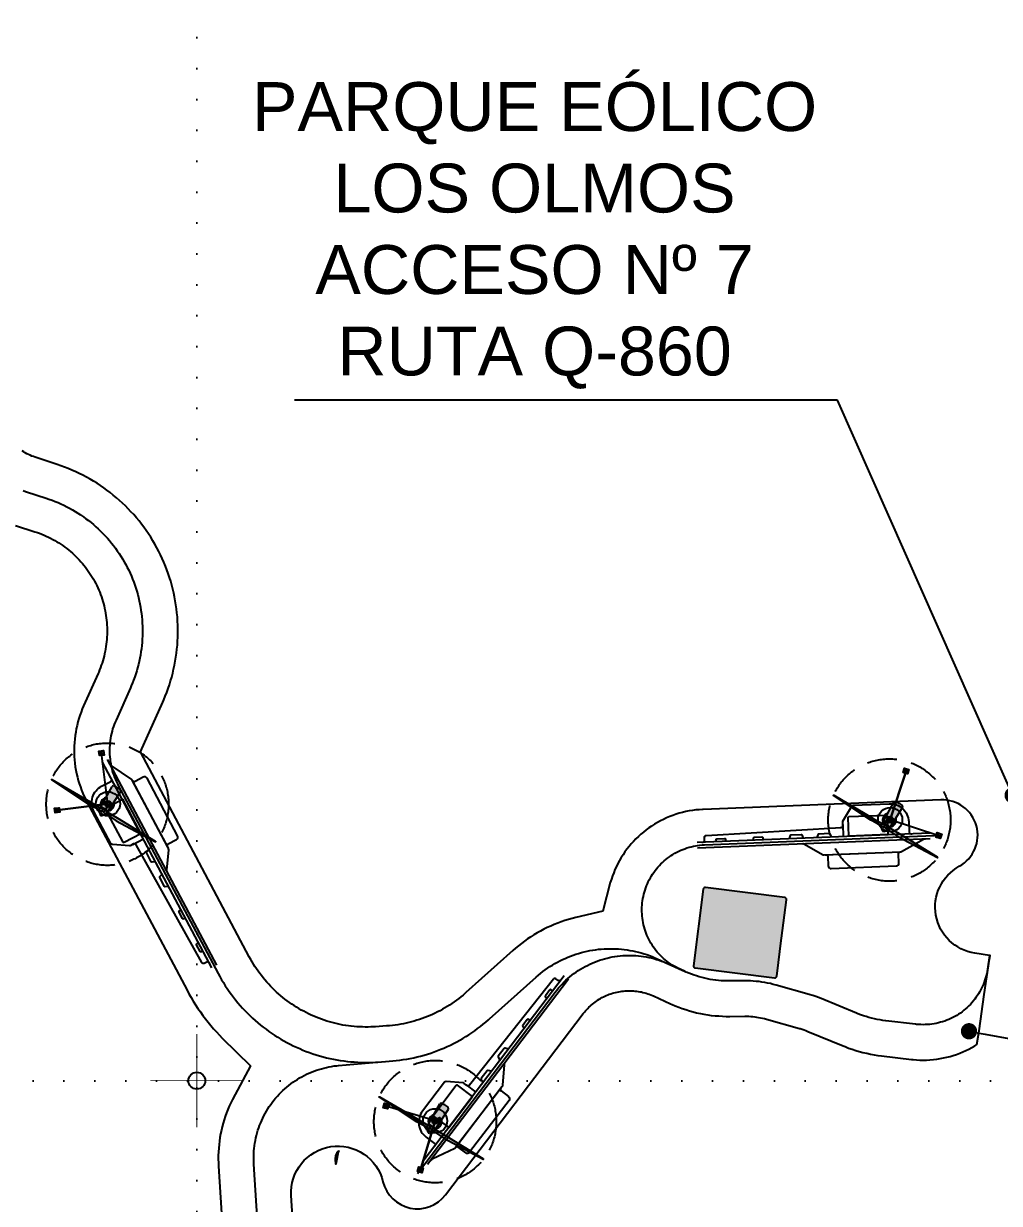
# Model space of a CAD drawing. Extents: x 718366 to 727913, y 5823944 to 5832589.
# Drawn here: x 722314 to 723362, y 5829868 to 5831135 of the extents above; entities that cross this region are included whole.
import ezdxf
from ezdxf import colors
from ezdxf.entities.mleader import LeaderData, LeaderLine
from ezdxf.math import Vec2, Vec3

# ---------------------------------------------------------------- set-up
doc = ezdxf.new("R2010")
doc.units = 0
for name, pattern in [('DGN Style 1', [3.313591, 0.005513, -3.308078]), ('HIDDEN', [9.525, 6.35, -3.175]), ('Masterplan - Carcará II rev-I$0$DASHED2', [0.375, 0.25, -0.125])]:
    doc.linetypes.add(name, pattern=pattern)
for name, color, linetype in [('0-R3D Acceso', 7, 'Continuous'), ('0-R3D Malla 35000', 4, 'Continuous'), ('0-R3D Sombreado', 254, 'Continuous'), ('0-R3D WTG Symbol', 7, 'Continuous'), ('0-R3D-FGRP', 1, 'Continuous'), ('0-R3D-N149 TS145-01 ACOPIO PALAS', 1, 'Continuous'), ('0-R3D-N149 TS145-01 ACOPIO TORRE', 1, 'Continuous'), ('0-R3D-N149 TS145-01 CIMENT', 1, 'Continuous'), ('0-R3D-N149 TS145-01 Cimentación', 1, 'Continuous'), ('0-R3D-N149 TS145-01 CRANE BOOM PAD', 1, 'Continuous'), ('0-R3D-N149 TS145-01 CRANE PAD', 1, 'Continuous'), ('0-R3D-N149 TS145-01 ELEMENTOS', 1, 'Continuous'), ('0-R3D-N149 TS145-01 ESCALERA', 1, 'Continuous'), ('0-R3D-N149 TS145-01 GRUA-AUX', 1, 'Continuous'), ('0-R3D-N149 TS145-01 R01', 1, 'Continuous'), ('0-R3D-N149 TS145-01 VIAL', 1, 'Continuous')]:
    doc.layers.add(name, color=color, linetype=linetype)
doc.layers.add('0-R3D Sombreado parque línea', color=255, linetype='Continuous', transparency=0.9)
doc.layers.add('Desplazado_Eje', color=7, linetype='Continuous', true_color=0x005399)
doc.styles.add('ARIAL', font='arial.ttf')

# ---------------------------------------------------------------- blocks, each defined once
blk = doc.blocks.new('_Dot')
at = {"color": 0, "linetype": 'ByBlock', "lineweight": -2}
blk.add_line((-0.5, 0), (-1, 0), dxfattribs=at)
at = {"color": 0, "linetype": 'ByBlock', "const_width": 0.5}
blk.add_lwpolyline([(-0.25, 0, 1), (0.25, 0, 1)], format="xyb", close=True, dxfattribs=at)
blk = doc.blocks.new('cruz')
at = {"const_width": 1}
for points in [[(0, -50), (0, 50)], [(-50, 0), (50, 0)]]:
    blk.add_lwpolyline(points, dxfattribs=at)
blk.add_circle((0, 0), 9)
blk = doc.blocks.new('N149_TS145_A1')
at = {"layer": '0-R3D-N149 TS145-01 ACOPIO PALAS', "color": 85, "true_color": 0x58ba48}
blk.add_lwpolyline([(35, -71.5), (35, -70.5, -0.414214), (37, -68.5), (47, -68.5, 0.414214), (50, -65.5), (50, 4.5, 0.414214), (47, 7.5), (37, 7.5, -0.414214), (35, 9.5), (35, 9.6)], format="xyb", dxfattribs=at)
at = {"layer": '0-R3D-N149 TS145-01 ACOPIO TORRE', "color": 152, "true_color": 0x2776bb}
blk.add_lwpolyline([(22, -95.4), (22, -94.4, -0.1451), (22.5, -92.8), (34.5, -74.2, 0.1451), (35, -72.6), (35, 10, 0.120455), (34.8, 10.9), (22.3, 34.8, -0.120455), (22, 36.2), (22, 37.2)], format="xyb", dxfattribs=at)
blk.add_lwpolyline([(35, -71.5), (35, 9.6)], dxfattribs=at)
at = {"layer": '0-R3D-N149 TS145-01 CIMENT', "color": 5}
blk.add_lwpolyline([(0, 0), (0, -3)], dxfattribs=at)
at = {"layer": '0-R3D-N149 TS145-01 CIMENT', "color": 7}
blk.add_circle((0, 0), 3, dxfattribs=at)
at = {"layer": '0-R3D-N149 TS145-01 Cimentación', "color": 8}
for radius in [13, 3.25, 2.35]:
    blk.add_circle((0, 0), radius, dxfattribs=at)
at = {"layer": '0-R3D-N149 TS145-01 Cimentación', "color": 8, "linetype": 'Masterplan - Carcará II rev-I$0$DASHED2'}
blk.add_circle((0, 0), 2.7, dxfattribs=at)
at = {"layer": '0-R3D-N149 TS145-01 CRANE BOOM PAD', "color": 85, "true_color": 0x58ba48}
blk.add_lwpolyline([(16, -203), (16, -202, 0.414214), (14, -200), (11, -200, -0.408557), (9, -198), (6.2, -53, 0.408557), (4.2, -51), (3.2, -51)], format="xyb", dxfattribs=at)
at = {"layer": '0-R3D-N149 TS145-01 CRANE PAD'}
blk.add_lwpolyline([(16, -45), (-4, -45, -0.414214), (-5, -44), (-5, -4, -0.414214), (-4, -3), (16, -3), (16, -45)], format="xyb", close=True, dxfattribs=at)
at = {"layer": '0-R3D-N149 TS145-01 ELEMENTOS', "color": 8}
for radius in [2.75, 2.8, 2.67, 2.7, 2.3, 2.2]:
    blk.add_circle((0, 0), radius, dxfattribs=at)
at = {"layer": '0-R3D-N149 TS145-01 GRUA-AUX', "color": 244, "true_color": 0x991b1e}
for points in [[(16, -79), (12.6, -77.7, -0.312633), (12, -76.8), (12, -66.2, -0.312633), (12.6, -65.3), (16, -64)], [(16, -109), (12.6, -107.7, -0.312633), (12, -106.8), (12, -96.2, -0.312633), (12.6, -95.3), (16, -94)], [(16, -147.5), (14, -147.5, -0.414214), (13, -146.5), (13, -138.5, -0.414214), (14, -137.5), (16, -137.5)], [(16, -187.5), (14, -187.5, -0.414214), (13, -186.5), (13, -178.5, -0.414214), (14, -177.5), (16, -177.5)]]:
    blk.add_lwpolyline(points, format="xyb", dxfattribs=at)
at = {"layer": '0-R3D-N149 TS145-01 R01', "color": 175, "true_color": 0x4554a5}
blk.add_lwpolyline([(6.2, -54), (6.2, -53, 0.408557), (4.2, -51), (0.6, -51, -0.142091), (-0.5, -50.7), (-16.2, -40.7, -0.256997), (-17.1, -39), (-17.1, -0.2, -0.414214), (2.9, 19.8), (14, 19.8, 0.414214), (16, 21.8), (16, 22.8)], format="xyb", dxfattribs=at)
blk.add_lwpolyline([(3.2, -51), (16, -51)], dxfattribs=at)
at = {"layer": '0-R3D-N149 TS145-01 VIAL', "color": 7, "linetype": 'Continuous'}
for points in [[(16, -208), (16, 42.2)], [(22, -208), (22, 42.2)]]:
    blk.add_lwpolyline(points, dxfattribs=at)
blk = doc.blocks.new('N149_TS145_A2')
at = {"layer": '0-R3D-N149 TS145-01 ACOPIO PALAS', "color": 85, "true_color": 0x58ba48}
blk.add_lwpolyline([(-35, -71.5), (-35, -70.5, 0.414214), (-37, -68.5), (-47, -68.5, -0.414214), (-50, -65.5), (-50, 4.5, -0.414214), (-47, 7.5), (-37, 7.5, 0.414214), (-35, 9.5), (-35, 9.6)], format="xyb", dxfattribs=at)
at = {"layer": '0-R3D-N149 TS145-01 ACOPIO TORRE', "color": 152, "true_color": 0x2776bb}
blk.add_lwpolyline([(-22, -95.4), (-22, -94.4, 0.1451), (-22.5, -92.8), (-34.5, -74.2, -0.1451), (-35, -72.6), (-35, 10, -0.120455), (-34.8, 10.9), (-22.3, 34.8, 0.120455), (-22, 36.2), (-22, 37.2)], format="xyb", dxfattribs=at)
blk.add_lwpolyline([(-35, -71.5), (-35, 9.6)], dxfattribs=at)
at = {"layer": '0-R3D-N149 TS145-01 CIMENT', "color": 5}
blk.add_lwpolyline([(0, 0), (0, -3)], dxfattribs=at)
at = {"layer": '0-R3D-N149 TS145-01 CIMENT', "color": 7}
blk.add_circle((0, 0), 3, dxfattribs=at)
at = {"layer": '0-R3D-N149 TS145-01 Cimentación', "color": 8}
for radius in [13, 3.25, 2.35]:
    blk.add_circle((0, 0), radius, dxfattribs=at)
at = {"layer": '0-R3D-N149 TS145-01 Cimentación', "color": 8, "linetype": 'Masterplan - Carcará II rev-I$0$DASHED2'}
blk.add_circle((0, 0), 2.7, dxfattribs=at)
at = {"layer": '0-R3D-N149 TS145-01 CRANE BOOM PAD', "color": 85, "true_color": 0x58ba48}
blk.add_lwpolyline([(-16, -203), (-16, -202, -0.414214), (-14, -200), (-11, -200, 0.408557), (-9, -198), (-6.2, -53, -0.408557), (-4.2, -51), (-3.2, -51)], format="xyb", dxfattribs=at)
at = {"layer": '0-R3D-N149 TS145-01 CRANE PAD'}
blk.add_lwpolyline([(-16, -45), (4, -45, 0.414214), (5, -44), (5, -4, 0.414214), (4, -3), (-16, -3), (-16, -45)], format="xyb", close=True, dxfattribs=at)
at = {"layer": '0-R3D-N149 TS145-01 ELEMENTOS', "color": 8}
for radius in [2.75, 2.8, 2.67, 2.7, 2.3, 2.2]:
    blk.add_circle((0, 0), radius, dxfattribs=at)
at = {"layer": '0-R3D-N149 TS145-01 GRUA-AUX', "color": 244, "true_color": 0x991b1e}
for points in [[(-16, -79), (-12.6, -77.7, 0.312633), (-12, -76.8), (-12, -66.2, 0.312633), (-12.6, -65.3), (-16, -64)], [(-16, -109), (-12.6, -107.7, 0.312633), (-12, -106.8), (-12, -96.2, 0.312633), (-12.6, -95.3), (-16, -94)], [(-16, -147.5), (-14, -147.5, 0.414214), (-13, -146.5), (-13, -138.5, 0.414214), (-14, -137.5), (-16, -137.5)], [(-16, -187.5), (-14, -187.5, 0.414214), (-13, -186.5), (-13, -178.5, 0.414214), (-14, -177.5), (-16, -177.5)]]:
    blk.add_lwpolyline(points, format="xyb", dxfattribs=at)
at = {"layer": '0-R3D-N149 TS145-01 R01', "color": 175, "true_color": 0x4554a5}
blk.add_lwpolyline([(-6.2, -54), (-6.2, -53, -0.408557), (-4.2, -51), (-0.6, -51, 0.142091), (0.5, -50.7), (16.2, -40.7, 0.256997), (17.1, -39), (17.1, -0.2, 0.414214), (-2.9, 19.8), (-14, 19.8, -0.414214), (-16, 21.8), (-16, 22.8)], format="xyb", dxfattribs=at)
blk.add_lwpolyline([(-3.2, -51), (-16, -51)], dxfattribs=at)
at = {"layer": '0-R3D-N149 TS145-01 VIAL', "color": 7, "linetype": 'Continuous'}
for points in [[(-22, -208), (-22, 42.2)], [(-16, -208), (-16, 42.2)]]:
    blk.add_lwpolyline(points, dxfattribs=at)
blk = doc.blocks.new('TIRANTES')
at = {"layer": '0-R3D-FGRP'}
for points in [[(-53.4, 13), (0, 0), (3.1, -5.1), (0, 0), (13, 53.4)], [(0, 0), (-53.4, 13)]]:
    blk.add_lwpolyline(points, dxfattribs=at)
at = {"layer": '0-R3D-FGRP', "color": 7}
blk.add_lwpolyline([(0, 0), (13, 53.4)], dxfattribs=at)
at = {"layer": '0-R3D-FGRP', "color": 85, "true_color": 0x58ba48}
for points in [[(14.8, 50.4), (10, 51.6), (11.1, 56.5), (16, 55.3), (14.8, 50.4), (11.1, 56.5), (16, 55.3), (10, 51.6)], [(-51.6, 10), (-56.5, 11.1), (-55.3, 16), (-50.4, 14.8), (-51.6, 10), (-55.3, 16), (-50.4, 14.8), (-56.5, 11.1)]]:
    blk.add_lwpolyline(points, dxfattribs=at)
at = {"layer": '0-R3D-N149 TS145-01 ESCALERA', "color": 8}
for points in [[(0.6, -2.4), (2.3, -5.3), (3.6, -4.5), (1.9, -1.6)], [(2.4, -2.4), (1.1, -3.2)], [(1.2, -3.5), (2.6, -2.7)], [(1.4, -3.7), (2.7, -2.9)], [(1.6, -4), (2.9, -3.2)], [(1.7, -4.2), (3, -3.4)], [(1.9, -4.5), (3.2, -3.7)], [(2, -4.7), (3.3, -4)], [(3.8, -4.6), (3.6, -4.2), (2.1, -5.1), (2.4, -5.5), (3.8, -4.6)], [(2.2, -5), (3.5, -4.2)], [(2.4, -5.4), (2.5, -5.3), (2.4, -5.1), (2.2, -5.1), (2.4, -5.4)], [(3.6, -4.7), (3.7, -4.6), (3.5, -4.4), (3.4, -4.4), (3.6, -4.7)]]:
    blk.add_lwpolyline(points, dxfattribs=at)
blk = doc.blocks.new('R3D-DC-DW-BLK-00 WTG-01 P')
at = {"true_color": 0xf0f3eb, "transparency": 33554559}
h = blk.add_hatch(color=7, dxfattribs=at)
h.dxf.hatch_style = 1
h.paths.add_polyline_path([(0.9, -7.5), (1.1, -7.3, 0.45781), (7, 2.1), (14.2, 13.5, 0.316571), (14.1, 14.9, 0.081248), (10.5, 17.8, 0.081248), (6.3, 19.6, 0.332479), (4.9, 19), (-1.6, 7.2, 0.450273), (-6.9, -2.5), (-7.1, -2.7), (-3.1, -5.1)])
h.paths.add_polyline_path([(-6.1, -12.2, 0.10605), (-2, -10.5), (-1, -11.1), (-0.8, -10.9), (9.2, -17.7), (51.5, -40.3, 0.292434), (51.9, -40.2, 0.329192), (51.7, -39.9), (10.9, -15), (0.4, -8.8), (0.5, -8.6), (0.2, -8.4, 0.027593), (0.7, -7.7), (-3.2, -5.4), (-7.1, -3, 0.027593), (-7.5, -3.8), (-7.8, -3.6), (-7.9, -3.8), (-18.4, 2.5), (-59.7, 26.6, 0.292434), (-60.1, 26.6, 0.307601), (-59.9, 26.2), (-20, -0.3), (-9.2, -5.9), (-9.3, -6.1), (-8.3, -6.7, 0.10605), (-7.9, -11.1, 0.383159)])
at = {"linetype": 'Continuous'}
h = blk.add_hatch(color=256, dxfattribs=at)
h.dxf.hatch_style = 1
h.paths.add_polyline_path([(3.5, -5.2), (3.6, -5), (3.6, -4.7), (3.3, -4.6), (3, -4.6), (2.9, -4.9), (2.9, -5.1), (3.2, -5.3)])
h.paths.add_polyline_path([(3.3, -5.2, 1), (3.2, -4.7, 1)], flags=16)
h.paths.add_polyline_path([(5.2, -3.4), (5.4, -3.2), (5.4, -2.9), (5.3, -2.7), (5, -2.7), (4.7, -2.8), (4.7, -3.1), (4.9, -3.4)])
h.paths.add_polyline_path([(5.1, -3.3, 1), (5, -2.8, 1)], flags=16)
h.paths.add_polyline_path([(6.1, -0.8), (6.3, -0.6), (6.2, -0.3), (5.9, -0.1), (5.6, -0.2), (5.5, -0.5), (5.6, -0.8), (5.8, -0.9)])
h.paths.add_polyline_path([(5.9, -0.8, 1), (5.8, -0.3, 1)], flags=16)
h.paths.add_polyline_path([(-3.5, 5.2), (-3.6, 5), (-3.6, 4.7), (-3.3, 4.6), (-3.1, 4.6), (-2.9, 4.9), (-3, 5.1), (-3.2, 5.3)])
h.paths.add_polyline_path([(-3.2, 4.7, 1), (-3.3, 5.2, 1)], flags=16)
h.paths.add_polyline_path([(-5.4, 3.2), (-5.5, 2.9), (-5.3, 2.7), (-5, 2.7), (-4.8, 2.8), (-4.7, 3.1), (-4.9, 3.4), (-5.2, 3.4)])
h.paths.add_polyline_path([(-5, 2.8, 1), (-5.1, 3.3, 1)], flags=16)
h.paths.add_polyline_path([(-6.2, 0.3), (-5.9, 0.2), (-5.7, 0.2), (-5.5, 0.5), (-5.6, 0.8), (-5.9, 0.9), (-6.1, 0.8), (-6.3, 0.6)])
h.paths.add_polyline_path([(-5.9, 0.3, 1), (-5.9, 0.8, 1)], flags=16)
at = {"ltscale": 0.87736}
blk.add_hatch(color=256, dxfattribs=at).paths.add_polyline_path([(-6.3, -3.2), (-3.1, -5.1), (0.2, -7), (0, -7.3), (-3.2, -5.4), (-6.4, -3.4)])
for p, q in [((-7.1, -2.7, -3), (4.9, 19, -3)), ((0.9, -7.5, -3), (14.2, 13.4, -3)), ((-3.1, -5.1, -3), (-7.1, -2.7, -3)), ((-7.1, -3, -3), (-3.2, -5.4, -3)), ((0.7, -7.7, -3), (-3.2, -5.4, -3)), ((-3.1, -5.1, -3), (0.9, -7.5, -3))]:
    blk.add_line(p, q, dxfattribs=at)
at = {"ltscale": 0.87736, "elevation": -3, "flags": 128}
for points in [[(-9.2, -5.9), (-20, -0.3), (-59.9, 26.2, -0.292434), (-60.1, 26.6, -0.292434), (-59.7, 26.6), (-18.4, 2.5), (-7.9, -3.8)], [(-10.5, -5.2), (-18.8, 1.2, 0.028472), (-25.8, 5.9), (-59.9, 26.2)], [(-0.8, -10.9), (9.2, -17.7), (51.5, -40.3, 0.292434), (51.9, -40.2, 0.292434), (51.7, -39.9), (10.9, -15), (0.4, -8.8)]]:
    blk.add_lwpolyline(points, format="xyb", dxfattribs=at)
for points in [[(-11.2, -4.7), (-23.2, 4)], [(-11.2, -4.7), (-22, 2.7)], [(-11.2, -4.7), (-20.9, 1.6)], [(-11.2, -4.7), (-20.1, 0.7)], [(-11.2, -4.7), (-19.5, 0.1)], [(-11.2, -4.8), (-18.9, -0.5)], [(-6.5, -7.8), (-9.3, -6.1), (-7.8, -3.6), (-5.2, -5.1)], [(-6.4, -3.4), (-6.3, -3.2)], [(-3.7, -9.4), (-1, -11.1), (0.5, -8.6), (-2.1, -7)], [(0, -7.3), (0.2, -7)]]:
    blk.add_lwpolyline(points, dxfattribs=at)
at = {"linetype": 'Continuous', "ltscale": 0.87736, "elevation": -3, "flags": 128}
for points in [[(-6.3, 0.6), (-6.1, 0.8), (-5.9, 0.9), (-5.6, 0.8), (-5.5, 0.5), (-5.7, 0.2), (-5.9, 0.2), (-6.2, 0.3), (-6.3, 0.6)], [(-5.4, 3.2), (-5.2, 3.4), (-4.9, 3.4), (-4.7, 3.1), (-4.8, 2.8), (-5, 2.7), (-5.3, 2.7), (-5.5, 2.9), (-5.4, 3.2)], [(-3.5, 5.2), (-3.2, 5.3), (-3, 5.1), (-2.9, 4.9), (-3.1, 4.6), (-3.3, 4.6), (-3.6, 4.7), (-3.6, 5), (-3.5, 5.2)], [(3.5, -5.2), (3.6, -5), (3.6, -4.7), (3.3, -4.6), (3, -4.6), (2.9, -4.9), (2.9, -5.1), (3.2, -5.3), (3.5, -5.2)], [(5.4, -3.2), (5.4, -2.9), (5.3, -2.7), (5, -2.7), (4.7, -2.8), (4.7, -3.1), (4.9, -3.4), (5.2, -3.4), (5.4, -3.2)], [(6.3, -0.6), (6.2, -0.3), (5.9, -0.1), (5.6, -0.2), (5.5, -0.5), (5.6, -0.8), (5.8, -0.9), (6.1, -0.8), (6.3, -0.6)]]:
    blk.add_lwpolyline(points, close=True, dxfattribs=at)
at = {"linetype": 'HIDDEN', "ltscale": 5}
blk.add_circle((0, 0, -3), 65.7, dxfattribs=at)
at = {"linetype": 'Continuous', "ltscale": 0.87736}
for centre in [(-5.9, 0.5, -3), (-5.1, 3, -3), (-3.3, 4.9, -3), (3.2, -4.9, -3), (5.1, -3, -3), (5.9, -0.5, -3)]:
    blk.add_circle(centre, 0.238, dxfattribs=at)
at = {"ltscale": 0.87736}
for centre, radius, start, end in [((6, 18.4, -3), 1.24, 76.7493, 152.3851), ((2.9, 5.7, -3), 14.4, 58.0677, 76.6475), ((3.4, 5.4, -3), 14.4, 41.6939, 60.2738), ((13.2, 14.1, -3), 1.24, 325.9563, 39.52), ((2.2, -8, -3), 10.6, 173.0268, 197.2412), ((-6.4, -10.7, -3), 1.55, 197.2412, 281.1003), ((-0.4, -6.7, -3), 7.63, 151.5334, 157.8557), ((-8.1, -1.8, -3), 10.6, 281.1003, 305.3146), ((-5.7, -3.5, -3), 7.63, 320.4858, 326.808)]:
    blk.add_arc(centre, radius, start, end, dxfattribs=at)
at = {"linetype": 'Continuous', "ltscale": 0.87736}
for start, end in [(102.6511, 199.6142), (278.4081, 16.8032)]:
    blk.add_arc((0, 0, -3), 7.33, start, end, dxfattribs=at)
at = {"ltscale": 0.87736}
blk.add_ellipse((-5.9, -6.4, -3), major_axis=(0.66, 1.31), ratio=0.545801, start_param=3.061596, end_param=6.283185, dxfattribs=at)
at = {"ltscale": 0.87736, "extrusion": (0, 0, -1)}
blk.add_ellipse((-2.9, -8.2, -3), major_axis=(0.84, 1.2), ratio=0.545801, start_param=3.061596, end_param=6.283185, dxfattribs=at)
blk = doc.blocks.new('X-LOS1-CV Trazado')
at = {"layer": '0-R3D Sombreado', "transparency": 33554559}
h = blk.add_hatch(color=256, dxfattribs=at)
h.dxf.hatch_style = 1
h.paths.add_polyline_path([(723133.3, 5830194.4), (723133.3, 5830194.8), (723133.3, 5830195.2), (723133.1, 5830195.6), (723132.9, 5830195.9), (723132.6, 5830196.2), (723132.3, 5830196.4), (723131.9, 5830196.6), (723131.6, 5830196.6), (723046.3, 5830207.5), (723045.9, 5830207.5), (723045.5, 5830207.4), (723045.1, 5830207.3), (723044.8, 5830207.1), (723044.5, 5830206.8), (723044.3, 5830206.5), (723044.1, 5830206.1), (723044, 5830205.8), (723033.6, 5830123.4), (723033.6, 5830123), (723033.6, 5830122.6), (723033.8, 5830122.3), (723034, 5830121.9), (723034.3, 5830121.6), (723034.6, 5830121.4), (723035, 5830121.3), (723035.3, 5830121.2), (723120.6, 5830110.4), (723121, 5830110.3), (723121.4, 5830110.4), (723121.8, 5830110.6), (723122.1, 5830110.8), (723122.4, 5830111.1), (723122.6, 5830111.4), (723122.8, 5830111.7), (723122.9, 5830112.1), (723128.1, 5830153.3)])
at = {"layer": '0-R3D Sombreado parque línea', "color": 255}
blk.add_lwpolyline([(722305.2, 5830596.5), (722326, 5830589.7), (722328.7, 5830588.9), (722331.1, 5830588), (722333.5, 5830587), (722335.9, 5830586), (722338.3, 5830585), (722340.6, 5830583.9), (722342.9, 5830582.7), (722345.2, 5830581.5), (722347.5, 5830580.3), (722349.7, 5830578.9), (722351.9, 5830577.6), (722354.1, 5830576.2), (722356.2, 5830574.7), (722358.3, 5830573.2), (722360.4, 5830571.6), (722362.4, 5830570), (722364.4, 5830568.4), (722366.3, 5830566.7), (722368.2, 5830564.9), (722370.1, 5830563.1), (722371.9, 5830561.3), (722373.7, 5830559.4), (722375.4, 5830557.5), (722377.1, 5830555.5), (722378.8, 5830553.6), (722380.4, 5830551.5), (722381.9, 5830549.5), (722383.4, 5830547.4), (722384.9, 5830545.2), (722386.3, 5830543.1), (722387.7, 5830540.9), (722389, 5830538.6), (722390.2, 5830536.4), (722391.4, 5830534.1), (722392.6, 5830531.8), (722393.7, 5830529.4), (722394.7, 5830527), (722395.7, 5830524.7), (722396.6, 5830522.2), (722397.5, 5830519.8), (722398.3, 5830517.4), (722399.1, 5830514.9), (722399.8, 5830512.4), (722400.4, 5830509.9), (722401, 5830507.4), (722401.6, 5830504.8), (722402, 5830502.3), (722402.4, 5830499.7), (722402.8, 5830497.2), (722403.1, 5830494.6), (722403.3, 5830492), (722403.5, 5830489.5), (722403.6, 5830486.9), (722403.7, 5830484.3), (722403.7, 5830481.7), (722403.6, 5830479.1), (722403.5, 5830476.5), (722403.3, 5830474), (722403.1, 5830471.4), (722402.8, 5830468.8), (722402.4, 5830466.3), (722402, 5830463.7), (722401.5, 5830461.2), (722401, 5830458.6), (722400.4, 5830456.1), (722399.7, 5830453.6), (722399, 5830451.1), (722398.2, 5830448.6), (722397.4, 5830446.2), (722396.5, 5830443.8), (722395.6, 5830441.4), (722394.6, 5830438.9), (722393.9, 5830437.3), (722378.4, 5830402.6), (722377, 5830399.4), (722375.6, 5830396), (722374.4, 5830392.4), (722373.3, 5830388.9), (722372.2, 5830385.3), (722371.3, 5830381.7), (722370.5, 5830378), (722369.9, 5830374.4), (722369.3, 5830370.7), (722368.8, 5830367), (722368.5, 5830363.3), (722368.3, 5830359.5), (722368.2, 5830355.8), (722368.2, 5830352.1), (722368.4, 5830348.4), (722368.6, 5830344.6), (722369, 5830340.9), (722369.5, 5830337.2), (722370.1, 5830333.5), (722370.8, 5830329.9), (722371.7, 5830326.2), (722372.6, 5830322.6), (722373.7, 5830319.1), (722374.9, 5830315.5), (722376.2, 5830312), (722377.6, 5830308.6), (722379.1, 5830305.2), (722380.7, 5830301.9), (722381.9, 5830299.5), (722489.5, 5830097.1), (722491.6, 5830093.3), (722493.9, 5830089.3), (722496.2, 5830085.3), (722498.7, 5830081.5), (722501.2, 5830077.6), (722503.8, 5830073.8), (722506.5, 5830070.1), (722509.3, 5830066.4), (722512.1, 5830062.8), (722515, 5830059.3), (722518, 5830055.8), (722521.1, 5830052.4), (722524.2, 5830049), (722527.4, 5830045.7), (722557.6, 5830016.1), (722538.3, 5829979.7), (722536.6, 5829976.2), (722534.9, 5829972.6), (722533.4, 5829969), (722532, 5829965.4), (722530.6, 5829961.7), (722529.4, 5829958), (722528.3, 5829954.3), (722527.3, 5829950.5), (722526.4, 5829946.7), (722525.6, 5829942.9), (722524.9, 5829939.1), (722524.3, 5829935.2), (722523.9, 5829931.3), (722523.5, 5829927.4), (722523.2, 5829923.6), (722523.1, 5829919.7), (722523.1, 5829915.7), (722523.2, 5829911.8), (722523.3, 5829908.2), (722536.5, 5829701)], dxfattribs=at)
blk.add_lwpolyline([(722612.4, 5829705.4), (722601.5, 5829876.6, -0.916603), (722700, 5829891.5, 0.631793), (722767.2, 5829877.4), (722915.2, 5830072), (722916.4, 5830073.6), (722917.5, 5830074.9), (722918.7, 5830076.2), (722919.9, 5830077.5), (722921.1, 5830078.8), (722922.4, 5830080), (722923.7, 5830081.2), (722925, 5830082.3), (722926.4, 5830083.4), (722927.8, 5830084.5), (722929.2, 5830085.5), (722930.6, 5830086.5), (722932.1, 5830087.4), (722933.6, 5830088.3), (722935.2, 5830089.2), (722936.7, 5830090), (722938.3, 5830090.7), (722939.9, 5830091.5), (722941.5, 5830092.1), (722943.1, 5830092.8), (722944.8, 5830093.4), (722946.5, 5830093.9), (722948.1, 5830094.4), (722949.8, 5830094.8), (722951.5, 5830095.2), (722953.3, 5830095.6), (722955, 5830095.9), (722956.7, 5830096.1), (722958.5, 5830096.3), (722960.2, 5830096.5), (722962, 5830096.6), (722963.7, 5830096.6), (722965.5, 5830096.6), (722967.2, 5830096.6), (722969, 5830096.5), (722970.7, 5830096.3), (722972.5, 5830096.2), (722974.2, 5830095.9), (722975.9, 5830095.6), (722977.6, 5830095.3), (722979.3, 5830094.9), (722981.1, 5830094.4), (722982.7, 5830094), (722984.4, 5830093.4), (722986.1, 5830092.8), (722987.7, 5830092.2), (722989.4, 5830091.5), (722990.6, 5830091), (723008.7, 5830082.7), (723008.8, 5830082.6), (723010.5, 5830081.9), (723014, 5830080.4), (723017.8, 5830078.9), (723021.5, 5830077.5), (723025.3, 5830076.3), (723029.2, 5830075.1), (723033.1, 5830074), (723036.9, 5830073), (723040.9, 5830072.2), (723044.8, 5830071.4), (723048.8, 5830070.8), (723052.7, 5830070.2), (723056.7, 5830069.8), (723060.7, 5830069.5), (723064.7, 5830069.2), (723068.8, 5830069.1), (723072.5, 5830069.1), (723088.6, 5830069.3), (723090.9, 5830069.3), (723093, 5830069.2), (723095.1, 5830069.1), (723097.2, 5830068.9), (723099.4, 5830068.7), (723101.4, 5830068.4), (723103.5, 5830068), (723105.6, 5830067.6), (723107.7, 5830067.2), (723109.7, 5830066.7), (723112, 5830066.1), (723147.4, 5830056.1), (723148.1, 5830055.9), (723150.3, 5830055.2), (723152.3, 5830054.5), (723154.3, 5830053.8), (723156.5, 5830052.9), (723194.4, 5830037.3), (723196.4, 5830036.6), (723200.1, 5830035.1), (723203.9, 5830033.8), (723207.8, 5830032.5), (723211.7, 5830031.4), (723215.6, 5830030.3), (723219.6, 5830029.4), (723223.6, 5830028.6), (723227.6, 5830027.8), (723231.6, 5830027.2), (723235.4, 5830026.7), (723267.6, 5830022.9), (723269.5, 5830022.6), (723273, 5830022.4), (723276.6, 5830022.2), (723280.3, 5830022.1), (723283.9, 5830022.2), (723287.6, 5830022.4), (723291.2, 5830022.7), (723294.8, 5830023.1), (723298.4, 5830023.7), (723302, 5830024.4), (723305.6, 5830025.2), (723309.1, 5830026.1), (723312.6, 5830027.1), (723316.1, 5830028.3), (723319.5, 5830029.5), (723322.9, 5830030.9), (723326.2, 5830032.4), (723329.5, 5830034), (723332.7, 5830035.8), (723335.9, 5830037.6), (723338.1, 5830039), (723340.3, 5830053.7), (723345.9, 5830092.6), (723351.7, 5830130.4), (723352.3, 5830134.5), (723351.6, 5830134.6), (723335.7, 5830137, -0.717472), (723319.1, 5830230.3, 0.792045), (723299.3, 5830301.6), (723043.8, 5830291.3), (723043.2, 5830291.3), (723039.8, 5830291.1), (723036.2, 5830290.8), (723032.6, 5830290.3), (723029, 5830289.7), (723025.4, 5830289), (723021.8, 5830288.2), (723018.3, 5830287.2), (723014.8, 5830286.2), (723011.4, 5830285), (723008, 5830283.7), (723004.6, 5830282.3), (723001.3, 5830280.7), (722998, 5830279.1), (722994.8, 5830277.4), (722991.7, 5830275.5), (722988.6, 5830273.5), (722985.6, 5830271.5), (722982.6, 5830269.3), (722979.8, 5830267.1), (722977, 5830264.7), (722974.3, 5830262.2), (722971.7, 5830259.7), (722969.1, 5830257.1), (722966.7, 5830254.4), (722964.3, 5830251.6), (722962.1, 5830248.7), (722959.9, 5830245.8), (722957.9, 5830242.7), (722955.9, 5830239.7), (722954.1, 5830236.5), (722952.3, 5830233.3), (722950.7, 5830230), (722949.2, 5830226.7), (722947.8, 5830223.3), (722946.5, 5830219.9), (722945.3, 5830216.5), (722944.2, 5830213), (722936, 5830182), (722907.1, 5830175.3), (722903.2, 5830174.3), (722899.3, 5830173.2), (722895.4, 5830172), (722891.5, 5830170.7), (722887.7, 5830169.2), (722883.9, 5830167.7), (722880.2, 5830166.1), (722876.5, 5830164.4), (722872.8, 5830162.6), (722869.2, 5830160.7), (722865.6, 5830158.7), (722862.1, 5830156.6), (722858.7, 5830154.4), (722855.3, 5830152.2), (722851.9, 5830149.8), (722848.7, 5830147.4), (722845.5, 5830144.9), (722842.3, 5830142.3), (722839.4, 5830139.7), (722789.1, 5830094.7), (722788.3, 5830094), (722786, 5830092), (722783.7, 5830090.1), (722781.3, 5830088.2), (722778.9, 5830086.4), (722776.5, 5830084.7), (722774.1, 5830083), (722771.6, 5830081.3), (722769, 5830079.7), (722766.5, 5830078.2), (722763.9, 5830076.7), (722761.3, 5830075.2), (722758.6, 5830073.8), (722755.9, 5830072.5), (722753.2, 5830071.2), (722750.5, 5830070), (722747.7, 5830068.9), (722744.9, 5830067.8), (722742.1, 5830066.8), (722739.3, 5830065.8), (722736.4, 5830064.9), (722733.6, 5830064), (722730.7, 5830063.2), (722727.8, 5830062.5), (722724.9, 5830061.8), (722721.9, 5830061.2), (722719, 5830060.6), (722716, 5830060.1), (722713.1, 5830059.7), (722710.1, 5830059.4), (722707.1, 5830059), (722703.9, 5830058.8), (722691.8, 5830058), (722689.9, 5830057.8), (722686.8, 5830057.7), (722683.9, 5830057.6), (722680.9, 5830057.6), (722677.9, 5830057.7), (722674.9, 5830057.8), (722671.9, 5830058), (722668.9, 5830058.2), (722665.9, 5830058.5), (722663, 5830058.9), (722660, 5830059.3), (722657, 5830059.8), (722654.1, 5830060.4), (722651.2, 5830061), (722648.2, 5830061.7), (722645.3, 5830062.4), (722642.5, 5830063.2), (722639.6, 5830064.1), (722636.7, 5830065), (722633.9, 5830066), (722631.1, 5830067), (722628.3, 5830068.1), (722625.6, 5830069.3), (722622.8, 5830070.5), (722620.1, 5830071.7), (722617.4, 5830073.1), (722614.8, 5830074.5), (722612.2, 5830075.9), (722609.6, 5830077.4), (722607, 5830078.9), (722604.5, 5830080.6), (722602, 5830082.2), (722599.5, 5830083.9), (722597.1, 5830085.7), (722594.7, 5830087.5), (722592.4, 5830089.4), (722590.1, 5830091.3), (722587.8, 5830093.2), (722585.6, 5830095.2), (722583.4, 5830097.3), (722581.3, 5830099.4), (722579.2, 5830101.5), (722577.2, 5830103.7), (722575.2, 5830105.9), (722573.2, 5830108.2), (722571.3, 5830110.5), (722569.5, 5830112.9), (722567.6, 5830115.3), (722565.9, 5830117.7), (722564.2, 5830120.1), (722562.5, 5830122.6), (722560.9, 5830125.2), (722559.4, 5830127.7), (722557.9, 5830130.3), (722556.4, 5830133.1), (722439.5, 5830353.1), (722463.4, 5830406.5), (722464.5, 5830409.1), (722466.1, 5830413), (722467.7, 5830417), (722469.2, 5830421.1), (722470.6, 5830425.2), (722471.8, 5830429.4), (722473, 5830433.6), (722474.1, 5830437.8), (722475.1, 5830442), (722476, 5830446.2), (722476.8, 5830450.5), (722477.5, 5830454.8), (722478.1, 5830459.1), (722478.7, 5830463.4), (722479.1, 5830467.7), (722479.4, 5830472), (722479.6, 5830476.4), (722479.7, 5830480.7), (722479.7, 5830485.1), (722479.6, 5830489.4), (722479.4, 5830493.7), (722479.1, 5830498.1), (722478.7, 5830502.4), (722478.2, 5830506.7), (722477.6, 5830511), (722476.9, 5830515.3), (722476.1, 5830519.6), (722475.2, 5830523.8), (722474.2, 5830528), (722473.2, 5830532.2), (722472, 5830536.4), (722470.7, 5830540.6), (722469.3, 5830544.7), (722467.9, 5830548.8), (722466.3, 5830552.8), (722464.6, 5830556.8), (722462.9, 5830560.8), (722461.1, 5830564.7), (722459.1, 5830568.6), (722457.1, 5830572.5), (722455, 5830576.3), (722452.8, 5830580), (722450.5, 5830583.7), (722448.2, 5830587.4), (722445.7, 5830590.9), (722443.2, 5830594.5), (722440.6, 5830597.9), (722437.9, 5830601.3), (722435.1, 5830604.7), (722432.3, 5830608), (722429.3, 5830611.2), (722426.4, 5830614.3), (722423.3, 5830617.4), (722420.2, 5830620.4), (722417, 5830623.3), (722413.7, 5830626.2), (722410.3, 5830629), (722406.9, 5830631.7), (722403.5, 5830634.3), (722400, 5830636.8), (722396.4, 5830639.3), (722392.8, 5830641.7), (722389.1, 5830644), (722385.3, 5830646.2), (722381.5, 5830648.3), (722377.7, 5830650.3), (722373.8, 5830652.3), (722369.9, 5830654.1), (722365.9, 5830655.9), (722361.9, 5830657.5), (722357.9, 5830659.1), (722353.8, 5830660.6), (722349.9, 5830661.9), (722328.4, 5830668.9), (722326.3, 5830669.6), (722324.5, 5830670.3), (722322.7, 5830671), (722320.9, 5830671.8), (722319.2, 5830672.6), (722317.4, 5830673.5), (722315.7, 5830674.4), (722314.1, 5830675.4), (722312.4, 5830676.4)], format="xyb", dxfattribs=at)
blk.add_lwpolyline([(722652.4, 5829925, 0.043105), (722649.5, 5829910.2), (722649.1, 5829915.3), (722649.1, 5829916.3), (722649.1, 5829916.6), (722649.1, 5829917), (722649.1, 5829917.3), (722649.1, 5829917.6), (722649.2, 5829918), (722649.2, 5829918.3), (722649.2, 5829918.6), (722649.3, 5829919), (722649.4, 5829919.3), (722649.5, 5829919.6), (722649.5, 5829920), (722649.6, 5829920.3), (722649.7, 5829920.6), (722649.9, 5829920.9), (722650, 5829921.3), (722650.1, 5829921.6), (722650.3, 5829921.9), (722650.4, 5829922.2), (722650.6, 5829922.5), (722650.7, 5829922.8), (722650.9, 5829923.1), (722651.1, 5829923.3), (722651.3, 5829923.6), (722651.5, 5829923.9), (722651.7, 5829924.2), (722651.9, 5829924.4), (722652.1, 5829924.7), (722652.4, 5829924.9)], format="xyb", close=True, dxfattribs=at)
at = {"layer": 'Desplazado_Eje'}
for points in [[(722313.3, 5830633.9), (722316.1, 5830632.9), (722317, 5830632.6), (722338, 5830625.8), (722341.2, 5830624.7), (722344.5, 5830623.5), (722347.7, 5830622.3), (722350.9, 5830621), (722354.1, 5830619.5), (722357.2, 5830618.1), (722360.3, 5830616.5), (722363.4, 5830614.9), (722366.4, 5830613.2), (722369.4, 5830611.5), (722372.3, 5830609.6), (722375.2, 5830607.7), (722378.1, 5830605.8), (722380.9, 5830603.7), (722383.6, 5830601.6), (722386.4, 5830599.5), (722389, 5830597.3), (722391.6, 5830595), (722394.2, 5830592.7), (722396.7, 5830590.3), (722399.1, 5830587.8), (722401.5, 5830585.3), (722403.9, 5830582.7), (722406.1, 5830580.1), (722408.3, 5830577.5), (722410.5, 5830574.7), (722412.6, 5830572), (722414.6, 5830569.2), (722416.5, 5830566.3), (722418.4, 5830563.4), (722420.2, 5830560.4), (722422, 5830557.4), (722423.7, 5830554.4), (722425.3, 5830551.4), (722426.8, 5830548.3), (722428.3, 5830545.1), (722429.7, 5830541.9), (722431, 5830538.7), (722432.2, 5830535.5), (722433.4, 5830532.2), (722434.5, 5830529), (722435.5, 5830525.7), (722436.5, 5830522.3), (722437.3, 5830519), (722438.1, 5830515.6), (722438.8, 5830512.2), (722439.5, 5830508.8), (722440, 5830505.4), (722440.5, 5830501.9), (722440.9, 5830498.5), (722441.2, 5830495.1), (722441.4, 5830491.6), (722441.6, 5830488.1), (722441.7, 5830484.7), (722441.7, 5830481.2), (722441.6, 5830477.8), (722441.4, 5830474.3), (722441.2, 5830470.8), (722440.9, 5830467.4), (722440.5, 5830463.9), (722440, 5830460.5), (722439.4, 5830457.1), (722438.8, 5830453.7), (722438.1, 5830450.3), (722437.3, 5830446.9), (722436.4, 5830443.6), (722435.4, 5830440.3), (722434.4, 5830436.9), (722433.3, 5830433.7), (722432.1, 5830430.4), (722430.9, 5830427.2), (722429.5, 5830424), (722428.6, 5830421.9), (722413.2, 5830387.4), (722412.2, 5830385), (722411.3, 5830382.7), (722410.4, 5830380.3), (722409.6, 5830377.9), (722408.9, 5830375.5), (722408.3, 5830373), (722407.8, 5830370.5), (722407.3, 5830368), (722406.9, 5830365.5), (722406.6, 5830363), (722406.4, 5830360.5), (722406.3, 5830358), (722406.2, 5830355.5), (722406.2, 5830352.9), (722406.3, 5830350.4), (722406.5, 5830347.9), (722406.8, 5830345.4), (722407.1, 5830342.9), (722407.5, 5830340.4), (722408, 5830337.9), (722408.6, 5830335.4), (722409.2, 5830333), (722409.9, 5830330.5), (722410.7, 5830328.1), (722411.6, 5830325.8), (722412.6, 5830323.4), (722413.6, 5830321.1), (722414.7, 5830318.8), (722415.6, 5830317.2), (722522.9, 5830115.1), (722524.7, 5830111.8), (722526.6, 5830108.5), (722528.6, 5830105.3), (722530.6, 5830102), (722532.7, 5830098.9), (722534.9, 5830095.8), (722537.1, 5830092.7), (722539.4, 5830089.7), (722541.7, 5830086.7), (722544.1, 5830083.7), (722546.6, 5830080.9), (722549.1, 5830078), (722551.7, 5830075.3), (722554.4, 5830072.6), (722557.1, 5830069.9), (722559.8, 5830067.3), (722562.7, 5830064.8), (722565.5, 5830062.3), (722568.4, 5830059.8), (722571.4, 5830057.5), (722574.4, 5830055.2), (722577.5, 5830053), (722580.6, 5830050.8), (722583.8, 5830048.7), (722587, 5830046.7), (722590.2, 5830044.7), (722593.5, 5830042.8), (722596.8, 5830041), (722600.2, 5830039.2), (722603.6, 5830037.5), (722607, 5830035.9), (722610.5, 5830034.4), (722614, 5830032.9), (722617.5, 5830031.5), (722621.1, 5830030.2), (722624.7, 5830028.9), (722628.3, 5830027.8), (722631.9, 5830026.7), (722635.6, 5830025.7), (722639.3, 5830024.7), (722642.9, 5830023.9), (722646.7, 5830023.1), (722650.4, 5830022.4), (722654.1, 5830021.8), (722657.9, 5830021.2), (722661.7, 5830020.7), (722665.4, 5830020.4), (722669.2, 5830020.1), (722673, 5830019.8), (722676.8, 5830019.7), (722680.6, 5830019.6), (722684.4, 5830019.6), (722688.2, 5830019.7), (722692, 5830019.9), (722694.3, 5830020), (722706.8, 5830020.9), (722710.5, 5830021.2), (722714.3, 5830021.6), (722718.1, 5830022), (722721.8, 5830022.6), (722725.6, 5830023.2), (722729.3, 5830023.9), (722733, 5830024.7), (722736.7, 5830025.5), (722740.4, 5830026.5), (722744.1, 5830027.5), (722747.7, 5830028.6), (722751.3, 5830029.7), (722754.9, 5830031), (722758.5, 5830032.3), (722762, 5830033.7), (722765.5, 5830035.1), (722769, 5830036.7), (722772.4, 5830038.3), (722775.8, 5830040), (722779.2, 5830041.7), (722782.5, 5830043.5), (722785.8, 5830045.4), (722789, 5830047.4), (722792.2, 5830049.4), (722795.4, 5830051.5), (722798.5, 5830053.7), (722801.6, 5830055.9), (722804.6, 5830058.2), (722807.6, 5830060.6), (722810.5, 5830063), (722813.4, 5830065.5), (722814.4, 5830066.3), (722864.6, 5830111.3), (722866.9, 5830113.3), (722869.3, 5830115.3), (722871.7, 5830117.2), (722874.2, 5830119), (722876.8, 5830120.8), (722879.3, 5830122.5), (722882, 5830124.2), (722884.6, 5830125.8), (722887.3, 5830127.3), (722890.1, 5830128.7), (722892.8, 5830130.1), (722895.7, 5830131.4), (722898.5, 5830132.6), (722901.4, 5830133.8), (722904.3, 5830134.9), (722907.2, 5830135.9), (722910.2, 5830136.8), (722913.2, 5830137.6), (722916.2, 5830138.4), (722919.2, 5830139.1), (722922.2, 5830139.7), (722925.3, 5830140.3), (722928.3, 5830140.7), (722931.4, 5830141.1), (722934.5, 5830141.4), (722937.6, 5830141.6), (722940.7, 5830141.8), (722943.8, 5830141.8), (722946.9, 5830141.8), (722950, 5830141.7), (722953.1, 5830141.5), (722956.1, 5830141.3), (722959.2, 5830140.9), (722962.3, 5830140.5), (722965.3, 5830140), (722968.4, 5830139.4), (722971.4, 5830138.8), (722974.4, 5830138.1), (722977.4, 5830137.3), (722980.4, 5830136.4), (722983.3, 5830135.4), (722986.3, 5830134.4), (722989.1, 5830133.3), (722992, 5830132.1), (722994.4, 5830131), (723024.5, 5830117.3)], [(723351.6, 5830134.6), (723349.4, 5830119.7), (723349, 5830117.3), (723348.5, 5830115), (723348, 5830112.7), (723347.3, 5830110.4), (723346.6, 5830108.2), (723345.8, 5830105.9), (723345, 5830103.7), (723344.1, 5830101.5), (723343.1, 5830099.4), (723342, 5830097.3), (723340.8, 5830095.2), (723339.6, 5830093.2), (723338.3, 5830091.2), (723337, 5830089.3), (723335.6, 5830087.4), (723334.1, 5830085.5), (723332.6, 5830083.7), (723331, 5830082), (723329.3, 5830080.3), (723327.6, 5830078.7), (723325.8, 5830077.1), (723324, 5830075.6), (723322.2, 5830074.1), (723320.2, 5830072.7), (723318.3, 5830071.4), (723316.3, 5830070.1), (723314.2, 5830069), (723312.1, 5830067.8), (723310, 5830066.8), (723307.9, 5830065.8), (723305.7, 5830064.9), (723303.4, 5830064.1), (723301.2, 5830063.4), (723298.9, 5830062.7), (723296.6, 5830062.1), (723294.3, 5830061.6), (723292, 5830061.1), (723289.7, 5830060.8), (723287.3, 5830060.5), (723285, 5830060.3), (723282.6, 5830060.2), (723280.2, 5830060.1), (723277.9, 5830060.2), (723275.5, 5830060.3), (723273.2, 5830060.5), (723271.9, 5830060.6), (723240.2, 5830064.4), (723237.1, 5830064.8), (723234, 5830065.3), (723231, 5830065.8), (723228, 5830066.5), (723224.9, 5830067.2), (723222, 5830068), (723219, 5830068.9), (723216, 5830069.8), (723213.1, 5830070.8), (723210.2, 5830071.9), (723208.8, 5830072.5), (723170.7, 5830088.2), (723167.8, 5830089.3), (723164.9, 5830090.4), (723161.9, 5830091.4), (723159, 5830092.3), (723157.8, 5830092.6), (723122.2, 5830102.7), (723119.2, 5830103.5), (723116.2, 5830104.3), (723113.1, 5830104.9), (723110.1, 5830105.5), (723107, 5830106), (723104, 5830106.4), (723100.9, 5830106.7), (723097.8, 5830107), (723094.7, 5830107.2), (723091.6, 5830107.2), (723088.5, 5830107.3), (723088.2, 5830107.3), (723072.4, 5830107.1), (723069.4, 5830107.1), (723066.4, 5830107.2), (723063.4, 5830107.4), (723060.4, 5830107.6), (723057.4, 5830107.9), (723054.4, 5830108.4), (723051.5, 5830108.8), (723048.5, 5830109.4), (723045.6, 5830110.1), (723042.7, 5830110.8), (723039.8, 5830111.6), (723036.9, 5830112.5), (723034.1, 5830113.4), (723031.3, 5830114.4), (723028.5, 5830115.5), (723025.7, 5830116.7), (723024.5, 5830117.3), (723019.1, 5830119.8), (723016.9, 5830120.8), (723014.8, 5830121.9), (723012.8, 5830123), (723010.7, 5830124.2), (723008.8, 5830125.5), (723006.8, 5830126.9), (723004.9, 5830128.3), (723003.1, 5830129.8), (723001.3, 5830131.4), (722999.6, 5830133), (722997.9, 5830134.7), (722996.3, 5830136.4), (722994.7, 5830138.2), (722993.2, 5830140), (722991.8, 5830141.9), (722990.4, 5830143.8), (722989.1, 5830145.8), (722987.9, 5830147.8), (722986.7, 5830149.8), (722985.6, 5830151.9), (722984.6, 5830154.1), (722983.6, 5830156.2), (722982.7, 5830158.4), (722981.9, 5830160.7), (722981.2, 5830162.9), (722980.5, 5830165.2), (722980, 5830167.5), (722979.5, 5830169.8), (722979, 5830172.1), (722978.7, 5830174.5), (722978.4, 5830176.8), (722978.3, 5830179.2), (722978.1, 5830181.5), (722978.1, 5830183.9), (722978.2, 5830186.3), (722978.3, 5830188.6), (722978.5, 5830191), (722978.8, 5830193.3), (722979.2, 5830195.7), (722979.7, 5830198), (722980.2, 5830200.3), (722980.8, 5830202.6), (722981.5, 5830204.8), (722982.2, 5830207.1), (722983.1, 5830209.3), (722984, 5830211.5), (722985, 5830213.6), (722986, 5830215.7), (722987.2, 5830217.8), (722988.4, 5830219.9), (722989.6, 5830221.9), (722991, 5830223.8), (722992.4, 5830225.7), (722993.8, 5830227.6), (722995.3, 5830229.4), (722996.9, 5830231.2), (722998.6, 5830232.9), (723000.3, 5830234.5), (723002, 5830236.1), (723003.8, 5830237.6), (723005.7, 5830239.1), (723007.6, 5830240.5), (723009.5, 5830241.8), (723011.5, 5830243.1), (723013.6, 5830244.3), (723015.6, 5830245.4), (723017.8, 5830246.5), (723019.9, 5830247.5), (723022.1, 5830248.4), (723024.3, 5830249.2), (723026.5, 5830250), (723028.8, 5830250.7), (723031.1, 5830251.3), (723033.4, 5830251.9), (723035.7, 5830252.3), (723038, 5830252.7), (723040.4, 5830253), (723042.8, 5830253.2), (723045.1, 5830253.4), (723045.3, 5830253.4), (723300.8, 5830263.6)], [(722736.9, 5829900.4), (722885.1, 5830095.2), (722886.8, 5830097.4), (722888.6, 5830099.6), (722890.5, 5830101.7), (722892.4, 5830103.8), (722894.4, 5830105.8), (722896.4, 5830107.8), (722898.5, 5830109.7), (722900.7, 5830111.5), (722902.9, 5830113.3), (722905.1, 5830115), (722907.4, 5830116.6), (722909.8, 5830118.2), (722912.2, 5830119.8), (722914.6, 5830121.2), (722917.1, 5830122.6), (722919.6, 5830123.9), (722922.1, 5830125.1), (722924.7, 5830126.3), (722927.3, 5830127.4), (722929.9, 5830128.4), (722932.6, 5830129.4), (722935.3, 5830130.2), (722938, 5830131), (722940.7, 5830131.7), (722943.5, 5830132.4), (722946.3, 5830132.9), (722949, 5830133.4), (722951.8, 5830133.8), (722954.7, 5830134.1), (722957.5, 5830134.4), (722960.3, 5830134.6), (722963.1, 5830134.6), (722966, 5830134.6), (722968.8, 5830134.6), (722971.6, 5830134.4), (722974.4, 5830134.2), (722977.2, 5830133.9), (722980, 5830133.5), (722982.8, 5830133), (722985.6, 5830132.4), (722988.4, 5830131.8), (722991.1, 5830131.1), (722993.8, 5830130.3), (722996.5, 5830129.4), (722999.2, 5830128.5), (723001.8, 5830127.5), (723004.4, 5830126.4), (723006.2, 5830125.6), (723024.5, 5830117.3)], [(722574.4, 5829703.2), (722561.3, 5829910.4), (722561.1, 5829913.2), (722561.1, 5829916), (722561.1, 5829918.8), (722561.2, 5829921.7), (722561.4, 5829924.5), (722561.6, 5829927.3), (722562, 5829930.1), (722562.4, 5829932.9), (722562.9, 5829935.7), (722563.5, 5829938.5), (722564.1, 5829941.2), (722564.9, 5829943.9), (722565.7, 5829946.7), (722566.6, 5829949.3), (722567.5, 5829952), (722568.6, 5829954.6), (722569.7, 5829957.2), (722570.8, 5829959.8), (722572.1, 5829962.3), (722573.4, 5829964.8), (722574.8, 5829967.3), (722576.3, 5829969.7), (722577.8, 5829972.1), (722579.4, 5829974.4), (722581.1, 5829976.7), (722582.8, 5829978.9), (722584.6, 5829981.1), (722586.5, 5829983.3), (722588.4, 5829985.4), (722590.3, 5829987.4), (722592.4, 5829989.4), (722594.4, 5829991.3), (722596.6, 5829993.1), (722598.8, 5829994.9), (722601, 5829996.6), (722603.3, 5829998.3), (722605.6, 5829999.9), (722608, 5830001.4), (722610.4, 5830002.9), (722612.9, 5830004.3), (722615.4, 5830005.6), (722617.9, 5830006.9), (722620.5, 5830008.1), (722623.1, 5830009.2), (722625.7, 5830010.2), (722628.4, 5830011.2), (722631, 5830012.1), (722633.8, 5830012.9), (722636.5, 5830013.6), (722639.2, 5830014.3), (722642, 5830014.9), (722644.8, 5830015.4), (722647.6, 5830015.8), (722650.4, 5830016.1), (722652.2, 5830016.3), (722693.5, 5830020)]]:
    blk.add_lwpolyline(points, dxfattribs=at)
at = {"layer": 'Desplazado_Eje', "linetype": 'Continuous'}
blk.add_lwpolyline([(723128.1, 5830153.2), (723133.3, 5830194.4), (723133.3, 5830194.8), (723133.3, 5830195.2), (723133.1, 5830195.6), (723132.9, 5830195.9), (723132.6, 5830196.2), (723132.3, 5830196.4), (723131.9, 5830196.6), (723131.6, 5830196.6), (723046.3, 5830207.5), (723045.9, 5830207.5), (723045.5, 5830207.4), (723045.1, 5830207.3), (723044.8, 5830207.1), (723044.5, 5830206.8), (723044.3, 5830206.5), (723044.1, 5830206.1), (723044, 5830205.8), (723033.6, 5830123.4), (723033.6, 5830123), (723033.6, 5830122.6), (723033.8, 5830122.3), (723034, 5830121.9), (723034.3, 5830121.6), (723034.6, 5830121.4), (723035, 5830121.3), (723035.3, 5830121.2), (723120.6, 5830110.4), (723121, 5830110.3), (723121.4, 5830110.4), (723121.8, 5830110.6), (723122.1, 5830110.8), (723122.4, 5830111.1), (723122.6, 5830111.4), (723122.8, 5830111.7), (723122.9, 5830112.1), (723128.1, 5830153.3)], dxfattribs=at)
blk.add_lwpolyline([(723128.1, 5830153.2), (723133.3, 5830194.4), (723133.3, 5830194.8), (723133.3, 5830195.2), (723133.1, 5830195.6), (723132.9, 5830195.9), (723132.6, 5830196.2), (723132.3, 5830196.4), (723131.9, 5830196.6), (723131.6, 5830196.6), (723046.3, 5830207.5), (723045.9, 5830207.5), (723045.5, 5830207.4), (723045.1, 5830207.3), (723044.8, 5830207.1), (723044.5, 5830206.8), (723044.3, 5830206.5), (723044.1, 5830206.1), (723044, 5830205.8), (723033.6, 5830123.4), (723033.6, 5830123), (723033.6, 5830122.6), (723033.8, 5830122.3), (723034, 5830121.9), (723034.3, 5830121.6), (723034.6, 5830121.4), (723035, 5830121.3), (723035.3, 5830121.2), (723120.6, 5830110.4), (723121, 5830110.3), (723121.4, 5830110.4), (723121.8, 5830110.6), (723122.1, 5830110.8), (723122.4, 5830111.1), (723122.6, 5830111.4), (723122.8, 5830111.7), (723122.9, 5830112.1), (723128.1, 5830153.3)], dxfattribs=at)
at = {"layer": '0-R3D WTG Symbol'}
for p in [(722404, 5830297), (723244, 5830280), (722756, 5829956)]:
    blk.add_blockref('R3D-DC-DW-BLK-00 WTG-01 P', p, dxfattribs=at)
at = {"layer": '0-R3D-FGRP'}
for p, rotation in [((722404.5, 5830297.4), 20.9430976923914), ((723244.8, 5830280.4), 265.5513437522666), ((722756, 5829956.9), 86.92639874744216)]:
    blk.add_blockref('TIRANTES', p, dxfattribs=dict(at, rotation=rotation))
at = {"layer": '0-R3D-N149 TS145-01 R01', "linetype": 'Continuous'}
for name, p, rotation in [('N149_TS145_A1', (722404.5, 5830297.4), 27.988344264746), ('N149_TS145_A1', (723244.8, 5830280.4), 272.2946792331023), ('N149_TS145_A2', (722756, 5829956.9), 142.7387452466183)]:
    blk.add_blockref(name, p, dxfattribs=dict(at, rotation=rotation))

msp = doc.modelspace()

# ---------------------------------------------------------------- linework, layer by layer
at = {"layer": '0-R3D Malla 35000', "linetype": 'DGN Style 1', "ltscale": 10}
for p, q in [((722500, 5832414.5), (722500, 5823944.5)), ((718541.5, 5830000), (727913.1, 5830000))]:
    msp.add_line(p, q, dxfattribs=at)

# ---------------------------------------------------------------- block references
msp.add_blockref('X-LOS1-CV Trazado', (0, 0))
at = {"layer": '0-R3D Malla 35000'}
msp.add_blockref('cruz', (722500, 5830000), dxfattribs=at)

# ---------------------------------------------------------------- next in the draw order: leaders
at = {"layer": '0-R3D Acceso', "color": 0}
ml = msp.add_multileader_mtext('Standard', dxfattribs=at)
ml.set_content('PARQUE EÓLICO\\PLOS OLMOS\\PACCESO Nº 7\\PRUTA Q-860', style='ARIAL')
ml.set_leader_properties(color=(0, 83, 153))
ml.set_arrow_properties(name='DOT')
ml.build(insert=Vec2(0, 0))
ml.multileader.update_dxf_attribs({"has_dogleg": 0, "has_text_frame": 1, "text_left_attachment_type": 5, "text_right_attachment_type": 5, "dogleg_length": 0.493, "arrow_head_size": 17.5})
ctx = ml.context
ctx.base_point, ctx.char_height, ctx.arrow_head_size, ctx.landing_gap_size, ctx.plane_origin = Vec3(722537.4, 5830731), 52.5, 17.5, 26.2, Vec3(712335.6, 5816761)
ctx.left_attachment, ctx.right_attachment, ctx.text_align_type = 5, 5, 1
notes = []
notes.append((ctx, [(1, (1, 1, 0), (723188.4, 5830731), (-1, 0), 0.173, [(0, [(723376.4, 5830306.6)], 256, [])])]))
ctx.mtext.insert, ctx.mtext.alignment, ctx.mtext.flow_direction = Vec3(722862.8, 5831072.6), 2, 5
ctx.mtext.has_bg_fill, ctx.mtext.bg_color, ctx.mtext.bg_scale_factor, ctx.mtext.bg_transparency, ctx.mtext.use_window_bg_color = 1, -1027028792, 1.5, 0, 1
ml = msp.add_multileader_mtext('Standard', dxfattribs=at)
ml.set_content('PARQUE EÓLICO\\PLOS OLMOS\\PACCESO Nº 8\\PRUTA Q-860', style='ARIAL')
ml.set_leader_properties(color=(0, 83, 153))
ml.set_arrow_properties(name='DOT')
ml.build(insert=Vec2(0, 0))
ml.multileader.update_dxf_attribs({"has_dogleg": 0, "has_text_frame": 1, "text_left_attachment_type": 0, "text_right_attachment_type": 5, "dogleg_length": 0.493, "arrow_head_size": 17.5})
ctx = ml.context
ctx.base_point, ctx.char_height, ctx.arrow_head_size, ctx.landing_gap_size, ctx.plane_origin = Vec3(723726.2, 5829981.3), 52.5, 17.5, 26.2, Vec3(711603.1, 5816320.5)
ctx.left_attachment, ctx.right_attachment, ctx.text_align_type = 0, 5, 1
notes.append((ctx, [(0, (1, 1, 0), (723726.1, 5829981.3), (1, 0), 0.173, [(0, [(723329.5, 5830053.1)], 256, [])])]))
ctx.mtext.insert, ctx.mtext.alignment, ctx.mtext.flow_direction = Vec3(724051.6, 5829981.3), 2, 5
ctx.mtext.has_bg_fill, ctx.mtext.bg_color, ctx.mtext.bg_scale_factor, ctx.mtext.bg_transparency, ctx.mtext.use_window_bg_color = 1, -1027028792, 1.5, 0, 1
for ctx, leaders in notes:
    for number, flags, end, landing, length, lines in leaders:
        leader = LeaderData()
        leader.index, (leader.has_last_leader_line, leader.has_dogleg_vector, leader.attachment_direction) = number, flags
        leader.last_leader_point, leader.dogleg_vector, leader.dogleg_length = Vec3(end), Vec3(landing), length
        for number, points, colour, breaks in lines:
            line = LeaderLine()
            line.index, line.vertices, line.color, line.breaks = number, Vec3.list(points), colors.encode_raw_color(colour), breaks
            leader.lines.append(line)
        ctx.leaders.append(leader)

doc.saveas('drawing.dxf')
